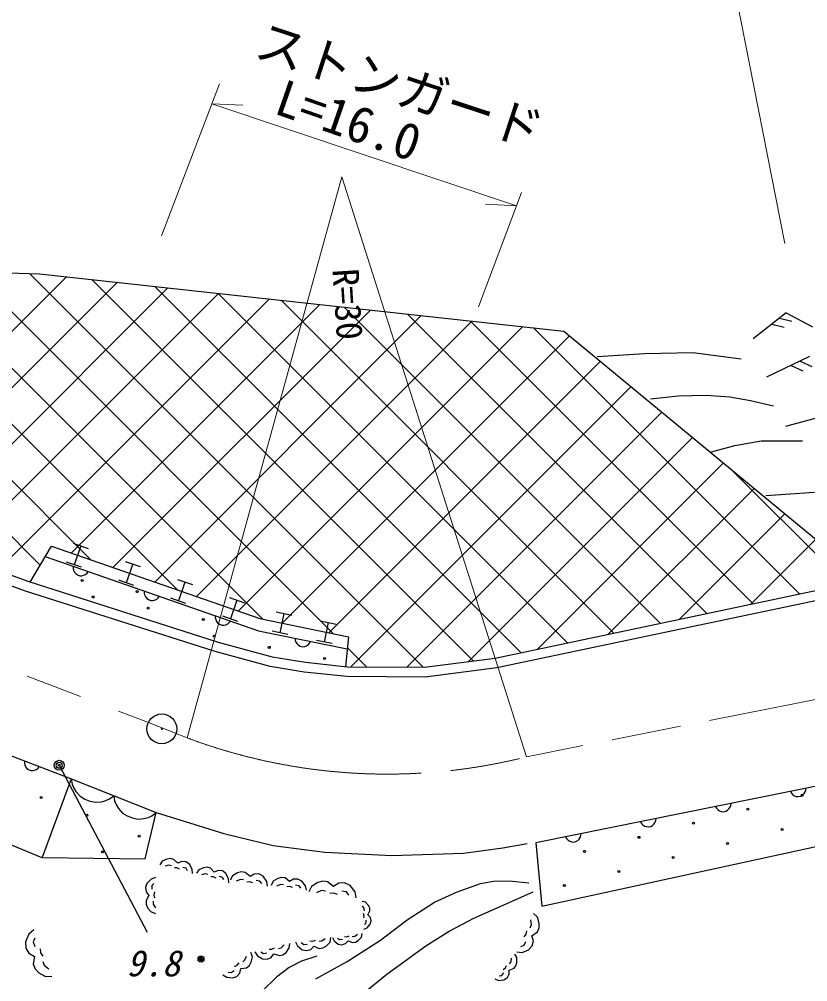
# Model space of a CAD drawing. Units: millimetres, scale not verified. Extents: x 40000 to 680000, y 20000 to 380000.
# Drawn here: x 457960 to 497644, y 260197 to 308622 of the extents above; entities that cross this region are included whole.
import ezdxf
from ezdxf.enums import TextEntityAlignment as Align

# ---------------------------------------------------------------- set-up
doc = ezdxf.new("R2010")
doc.units = ezdxf.units.MM
doc.header["$LTSCALE"] = 1000
doc.linetypes.add('CHAIN', pattern=[18.5, 12, -1.5, 3.5, -1.5])
for name, color, linetype, lineweight in [('M-BGD', 7, 'Continuous', 25), ('M-BMK', 2, 'CHAIN', 13), ('M-BMK-SRVR', 3, 'Continuous', 25), ('M-STR-HTXT', 7, 'Continuous', 13), ('M-STR-STRC', 7, 'Continuous', 25)]:
    doc.layers.add(name, color=color, linetype=linetype, lineweight=lineweight)
doc.styles.add('ＭＳ ゴシック', font='')
doc.styles.get('ＭＳ ゴシック').set_extended_font_data('MS Gothic')

msp = doc.modelspace()

# ---------------------------------------------------------------- linework, layer by layer
at = {"layer": 'M-BGD'}
for p, q in [((446764, 296233), (461586, 281410)), ((446764, 296233), (458971, 295813)), ((449693, 296132), (465917, 279908)), ((452622, 296031), (470215, 278438)), ((455551, 295931), (473779, 277703)), ((460337, 295664), (448637, 283964)), ((458480, 295830), (478284, 276026)), ((458971, 295813), (485360, 292924)), ((461615, 295524), (480803, 276335)), ((417583, 295298), (458434, 280327)), ((444964, 295204), (458984, 281184)), ((462886, 295385), (450700, 283198)), ((465435, 295105), (452762, 282432)), ((464791, 295176), (483216, 276750)), ((458272, 279854), (417411, 294828)), ((467985, 294826), (454825, 281667)), ((470534, 294547), (456888, 280901)), ((467967, 294828), (485551, 277244)), ((471143, 294480), (487887, 277737)), ((473083, 294268), (460576, 281760)), ((475632, 293989), (462676, 281032)), ((474319, 294133), (490222, 278230)), ((478182, 293710), (464776, 280304)), ((477496, 293785), (492557, 278723)), ((496565, 293853), (494899, 292547)), ((496223, 293585), (496846, 293438)), ((496565, 293853), (497885, 293140)), ((480731, 293431), (466876, 279575)), ((483280, 293151), (468976, 278847)), ((480672, 293437), (494892, 279217)), ((483848, 293089), (497227, 279710)), ((495829, 293276), (496452, 293130)), ((485645, 292688), (471194, 278236)), ((485360, 292924), (500532, 280408)), ((497735, 291647), (495574, 290612)), ((487195, 291410), (473538, 277752)), ((496817, 291207), (497393, 290929)), ((497267, 291423), (497844, 291145)), ((488745, 290131), (474670, 276056)), ((490295, 288853), (477475, 276033)), ((498681, 288721), (496520, 288135)), ((491845, 287574), (480578, 276307)), ((493395, 286296), (484020, 276920)), ((493825, 285941), (499563, 280203)), ((481920, 276477), (522173, 284979)), ((494945, 285017), (487605, 277678)), ((495528, 284663), (497990, 284825)), ((522270, 284489), (482004, 275983)), ((496495, 283738), (491191, 278435)), ((498045, 282460), (494777, 279192)), ((458510, 280303), (459576, 282107)), ((459576, 282107), (470064, 278469)), ((460673, 282256), (461429, 281994)), ((461051, 282125), (460723, 281180)), ((459269, 281587), (469994, 277855)), ((461101, 281049), (460345, 281311)), ((460679, 281097), (460677, 280996)), ((460677, 280996), (460696, 280904)), ((460696, 280904), (460746, 280802)), ((463295, 281346), (464051, 281084)), ((463673, 281215), (463345, 280271)), ((460746, 280802), (460805, 280731)), ((460805, 280731), (460886, 280669)), ((460886, 280669), (461006, 280627)), ((461006, 280627), (461108, 280626)), ((461108, 280626), (461199, 280645)), ((461199, 280645), (461301, 280694)), ((461301, 280694), (461372, 280754)), ((461372, 280754), (461434, 280834)), ((463723, 280139), (462967, 280402)), ((465917, 280437), (466673, 280175)), ((434540, 280323), (460534, 270423)), ((458434, 280327), (467969, 277286)), ((466295, 280306), (465967, 279361)), ((467827, 276807), (458272, 279854)), ((464253, 279853), (464252, 279752)), ((464252, 279752), (464271, 279660)), ((464271, 279660), (464320, 279558)), ((464320, 279558), (464380, 279487)), ((464380, 279487), (464460, 279425)), ((464460, 279425), (464581, 279383)), ((464774, 279401), (464876, 279450)), ((464876, 279450), (464947, 279510)), ((464947, 279510), (465009, 279590)), ((466345, 279230), (465590, 279492)), ((468539, 279527), (469295, 279265)), ((464581, 279383), (464682, 279382)), ((464682, 279382), (464774, 279401)), ((468917, 279396), (468590, 278452)), ((467828, 278609), (467827, 278507)), ((467827, 278507), (467846, 278416)), ((468967, 278321), (468212, 278583)), ((470064, 278469), (474529, 277548)), ((470890, 278809), (471673, 278648)), ((471282, 278729), (471080, 277749)), ((467846, 278416), (467895, 278314)), ((467895, 278314), (467955, 278243)), ((467955, 278243), (468035, 278181)), ((468035, 278181), (468156, 278139)), ((468156, 278139), (468257, 278137)), ((468257, 278137), (468349, 278156)), ((468349, 278156), (468451, 278206)), ((468451, 278206), (468522, 278265)), ((468522, 278265), (468584, 278346)), ((473122, 278349), (473906, 278187)), ((473514, 278268), (473312, 277289)), ((431629, 277943), (459096, 266440)), ((469994, 277855), (474471, 276939)), ((471471, 277668), (470688, 277830)), ((471840, 277477), (471853, 277377)), ((474529, 277548), (474387, 276058)), ((467969, 277286), (470692, 276542)), ((471853, 277377), (471884, 277289)), ((471884, 277289), (471946, 277194)), ((471946, 277194), (472015, 277131)), ((472015, 277131), (472102, 277081)), ((472102, 277081), (472228, 277055)), ((472228, 277055), (472328, 277067)), ((472328, 277067), (472416, 277098)), ((472416, 277098), (472511, 277161)), ((472511, 277161), (472574, 277229)), ((472574, 277229), (472624, 277317)), ((473704, 277208), (472920, 277369)), ((474477, 277004), (475432, 276049)), ((470586, 276052), (467827, 276807)), ((470692, 276542), (472362, 276271)), ((472296, 275775), (470586, 276052)), ((472362, 276271), (474483, 276048)), ((474483, 276048), (478355, 276025)), ((478355, 276025), (481920, 276477)), ((474456, 275548), (472296, 275775)), ((478385, 275525), (474456, 275548)), ((482004, 275983), (478385, 275525)), ((484262, 264001), (537549, 275606)), ((520919, 274644), (483961, 267188)), ((458222, 271303), (458218, 271202)), ((458218, 271202), (458235, 271110)), ((458235, 271110), (458281, 271007)), ((458281, 271007), (458339, 270933)), ((458339, 270933), (458417, 270869)), ((458417, 270869), (458537, 270824)), ((458537, 270824), (458638, 270819)), ((458638, 270819), (458729, 270836)), ((458729, 270836), (458833, 270882)), ((458833, 270882), (458906, 270940)), ((458906, 270940), (458970, 271018)), ((460575, 270406), (459120, 266440)), ((460534, 270423), (464848, 268708)), ((460575, 270406), (460618, 270142)), ((460618, 270142), (460695, 269963)), ((460695, 269963), (460815, 269766)), ((460815, 269766), (461021, 269536)), ((496769, 269774), (496819, 269687)), ((497447, 269650), (497509, 269744)), ((497509, 269744), (497541, 269832)), ((497541, 269832), (497553, 269933)), ((461021, 269536), (461260, 269391)), ((461260, 269391), (461517, 269290)), ((461517, 269290), (461790, 269230)), ((461790, 269230), (462098, 269257)), ((462098, 269257), (462320, 269317)), ((462320, 269317), (462499, 269394)), ((462499, 269394), (462712, 269557)), ((462712, 269557), (462755, 269292)), ((462755, 269292), (462833, 269113)), ((496819, 269687), (496882, 269618)), ((496882, 269618), (496976, 269555)), ((496976, 269555), (497064, 269524)), ((497064, 269524), (497165, 269512)), ((497165, 269512), (497290, 269537)), ((497290, 269537), (497378, 269587)), ((497378, 269587), (497447, 269650)), ((462833, 269113), (462953, 268917)), ((462953, 268917), (463158, 268687)), ((492998, 269013), (493048, 268925)), ((493048, 268925), (493111, 268856)), ((493111, 268856), (493205, 268794)), ((493205, 268794), (493293, 268762)), ((493293, 268762), (493393, 268750)), ((493393, 268750), (493519, 268775)), ((493519, 268775), (493607, 268826)), ((493607, 268826), (493676, 268889)), ((493676, 268889), (493738, 268983)), ((493738, 268983), (493769, 269071)), ((493769, 269071), (493782, 269171)), ((463158, 268687), (463398, 268542)), ((463398, 268542), (463654, 268440)), ((463654, 268440), (463928, 268381)), ((463928, 268381), (464235, 268407)), ((464235, 268407), (464457, 268467)), ((464295, 266385), (464848, 268708)), ((464457, 268467), (464636, 268545)), ((464636, 268545), (464849, 268707)), ((464848, 268708), (468256, 267657)), ((489967, 268221), (489998, 268309)), ((489998, 268309), (490010, 268409)), ((489226, 268251), (489277, 268163)), ((489277, 268163), (489340, 268094)), ((489340, 268094), (489434, 268032)), ((489434, 268032), (489522, 268001)), ((489522, 268001), (489622, 267988)), ((489622, 267988), (489748, 268014)), ((489748, 268014), (489835, 268064)), ((489835, 268064), (489904, 268127)), ((489904, 268127), (489967, 268221)), ((468256, 267657), (470745, 267049)), ((485455, 267489), (485505, 267402)), ((485505, 267402), (485568, 267333)), ((485568, 267333), (485663, 267270)), ((486064, 267302), (486133, 267365)), ((486133, 267365), (486196, 267459)), ((486196, 267459), (486227, 267547)), ((486227, 267547), (486239, 267648)), ((470745, 267049), (473344, 266717)), ((480311, 266662), (482302, 266938)), ((482302, 266938), (483519, 267159)), ((483961, 267188), (484262, 264001)), ((485663, 267270), (485750, 267239)), ((485750, 267239), (485851, 267227)), ((485851, 267227), (485976, 267252)), ((485976, 267252), (486064, 267302)), ((459096, 266440), (464295, 266385)), ((465393, 266372), (465153, 266260)), ((465575, 266395), (465393, 266372)), ((465740, 266351), (465575, 266395)), ((465935, 266159), (465740, 266351)), ((473344, 266717), (476718, 266551)), ((476718, 266551), (480311, 266662)), ((465153, 266260), (465035, 266080)), ((465489, 266066), (465298, 266010)), ((465620, 266031), (465489, 266066)), ((465907, 265920), (465767, 265922)), ((466030, 265853), (465907, 265920)), ((466134, 266248), (465935, 266159)), ((466340, 266229), (466134, 266248)), ((466361, 265907), (466196, 265950)), ((466520, 266111), (466340, 266229)), ((466433, 265782), (466361, 265907)), ((466665, 265862), (466520, 266111)), ((466679, 265647), (466665, 265862)), ((467238, 265936), (466995, 265830)), ((467420, 265954), (467238, 265936)), ((467583, 265907), (467420, 265954)), ((467774, 265710), (467583, 265907)), ((464810, 265435), (464594, 265363)), ((466995, 265830), (466873, 265653)), ((467325, 265628), (467134, 265577)), ((467456, 265590), (467325, 265628)), ((467741, 265472), (467600, 265477)), ((467862, 265402), (467741, 265472)), ((467975, 265793), (467774, 265710)), ((468181, 265769), (467975, 265793)), ((468193, 265447), (468030, 265494)), ((468358, 265647), (468181, 265769)), ((468263, 265321), (468193, 265447)), ((468497, 265395), (468358, 265647)), ((468505, 265180), (468497, 265395)), ((468694, 265522), (468583, 265308)), ((468949, 265674), (468694, 265522)), ((469148, 265719), (468949, 265674)), ((469336, 265689), (469148, 265719)), ((469575, 265497), (469336, 265689)), ((469786, 265617), (469575, 265497)), ((470017, 265619), (469786, 265617)), ((470231, 265508), (470017, 265619)), ((470420, 265247), (470231, 265508)), ((470970, 265399), (470731, 265250)), ((471158, 265445), (470970, 265399)), ((471337, 265420), (471158, 265445)), ((471566, 265243), (471337, 265420)), ((464378, 265147), (464306, 264931)), ((464306, 264931), (464342, 264715)), ((464594, 265363), (464378, 265147)), ((464738, 265147), (464630, 265039)), ((464630, 265039), (464630, 264859)), ((469089, 265343), (468883, 265261)), ((469239, 265320), (469089, 265343)), ((469570, 265228), (469414, 265215)), ((469715, 265167), (469570, 265228)), ((470076, 265263), (469889, 265293)), ((470171, 265133), (470076, 265263)), ((470459, 265010), (470420, 265247)), ((470731, 265250), (470630, 265046)), ((471109, 265089), (470915, 265007)), ((471251, 265069), (471109, 265089)), ((471567, 264988), (471420, 264973)), ((471764, 265361), (471566, 265243)), ((471705, 264933), (471567, 264988)), ((471983, 265366), (471764, 265361)), ((472046, 265031), (471867, 265055)), ((472187, 265265), (471983, 265366)), ((472138, 264909), (472046, 265031)), ((472371, 265021), (472187, 265265)), ((472413, 264798), (472371, 265021)), ((472670, 264992), (472538, 264718)), ((472986, 265194), (472670, 264992)), ((473236, 265259), (472986, 265194)), ((473474, 265228), (473236, 265259)), ((473783, 264995), (473474, 265228)), ((474045, 265156), (473783, 264995)), ((474337, 265167), (474045, 265156)), ((474611, 265035), (474337, 265167)), ((474860, 264713), (474611, 265035)), ((464342, 264715), (464486, 264535)), ((464486, 264535), (464342, 264283)), ((464774, 264715), (464738, 264571)), ((464738, 264571), (464774, 264427)), ((473175, 264782), (472919, 264670)), ((473366, 264758), (473175, 264782)), ((473788, 264656), (473592, 264633)), ((473972, 264584), (473788, 264656)), ((474425, 264720), (474187, 264750)), ((474550, 264559), (474425, 264720)), ((474919, 264415), (474860, 264713)), ((464342, 264283), (464342, 264103)), ((464342, 264103), (464414, 263923)), ((464414, 263923), (464594, 263707)), ((464702, 264247), (464702, 264103)), ((464702, 264103), (464810, 263923)), ((475390, 264195), (475219, 264241)), ((475324, 263883), (475232, 264018)), ((475539, 264036), (475390, 264195)), ((475603, 263899), (475539, 264036)), ((464594, 263707), (464810, 263635)), ((475317, 263518), (475283, 263628)), ((475296, 263405), (475317, 263518)), ((475331, 263771), (475324, 263883)), ((475511, 263557), (475612, 263760)), ((475631, 263424), (475511, 263557)), ((475612, 263760), (475603, 263899)), ((484035, 263445), (483837, 263623)), ((484127, 263131), (484035, 263445)), ((475344, 263071), (475423, 263160)), ((475423, 263160), (475414, 263299)), ((475465, 262910), (475623, 263087)), ((475623, 263087), (475669, 263258)), ((475669, 263258), (475631, 263424)), ((483668, 262918), (483735, 263072)), ((483735, 263072), (483703, 263315)), ((484120, 262905), (484127, 263131)), ((458446, 262599), (458275, 262211)), ((458689, 262801), (458446, 262599)), ((474328, 262472), (474451, 262459)), ((474451, 262459), (474566, 262505)), ((474722, 262466), (474841, 262483)), ((474841, 262483), (474978, 262593)), ((475181, 262439), (475215, 262626)), ((475301, 262844), (475465, 262910)), ((483373, 262451), (483479, 262588)), ((483479, 262588), (483507, 262759)), ((483765, 262509), (484036, 262712)), ((483835, 262250), (483765, 262509)), ((484036, 262712), (484120, 262905)), ((458275, 262211), (458291, 261895)), ((458741, 262392), (458656, 262198)), ((458656, 262198), (458746, 261965)), ((471142, 261908), (471291, 262055)), ((471552, 261897), (471571, 262124)), ((471861, 262207), (471957, 262001)), ((471957, 262001), (472197, 261811)), ((472155, 262169), (472275, 262074)), ((472275, 262074), (472454, 262095)), ((472580, 262254), (472727, 262235)), ((472630, 261825), (472792, 261989)), ((472727, 262235), (472866, 262287)), ((472792, 261989), (473059, 261875)), ((473053, 262237), (473196, 262253)), ((473196, 262253), (473363, 262381)), ((473238, 261896), (473408, 261988)), ((473408, 261988), (473602, 262192)), ((473602, 262192), (473649, 262415)), ((473730, 262419), (473814, 262249)), ((473814, 262249), (474017, 262096)), ((473975, 262393), (474077, 262316)), ((474017, 262096), (474203, 262061)), ((474077, 262316), (474226, 262337)), ((474203, 262061), (474377, 262115)), ((474377, 262115), (474510, 262255)), ((474510, 262255), (474734, 262165)), ((474734, 262165), (474883, 262186)), ((474883, 262186), (475023, 262266)), ((475023, 262266), (475181, 262439)), ((483211, 261972), (483377, 262037)), ((483377, 262037), (483460, 262230)), ((483596, 261804), (483774, 262002)), ((483774, 262002), (483835, 262250)), ((458291, 261895), (458446, 261634)), ((458446, 261634), (458723, 261473)), ((459005, 261851), (459031, 261647)), ((459031, 261647), (459150, 261479)), ((469696, 261456), (469618, 261670)), ((469822, 261697), (469943, 261504)), ((469943, 261504), (470204, 261346)), ((470119, 261695), (470249, 261616)), ((470249, 261616), (470424, 261659)), ((470530, 261833), (470679, 261832)), ((470632, 261413), (470773, 261596)), ((470679, 261832), (470810, 261901)), ((470773, 261596), (471052, 261515)), ((471002, 261874), (471142, 261908)), ((471052, 261515), (471227, 261558)), ((471227, 261558), (471385, 261671)), ((471385, 261671), (471552, 261897)), ((472197, 261811), (472420, 261764)), ((472420, 261764), (472630, 261825)), ((473059, 261875), (473238, 261896)), ((483005, 261418), (482895, 261587)), ((483000, 261697), (483264, 261674)), ((483264, 261674), (483596, 261804)), ((458723, 261473), (458663, 261075)), ((458663, 261075), (458754, 260842)), ((459148, 261209), (459220, 261023)), ((459220, 261023), (459450, 260844)), ((468794, 260970), (468930, 261031)), ((468930, 261031), (469020, 261149)), ((469206, 261205), (469318, 261294)), ((469318, 261294), (469392, 261491)), ((469401, 260900), (469542, 261012)), ((469542, 261012), (469639, 261181)), ((469639, 261181), (469696, 261456)), ((470204, 261346), (470431, 261327)), ((470431, 261327), (470632, 261413)), ((482425, 260898), (482480, 261018)), ((482630, 261103), (482710, 261203)), ((482710, 261203), (482735, 261388)), ((482960, 261003), (483010, 261168)), ((483010, 261168), (483005, 261418)), ((458754, 260842), (458938, 260645)), ((458938, 260645), (459280, 260456)), ((468208, 260550), (468399, 260426)), ((468478, 260673), (468630, 260656)), ((468630, 260656), (468771, 260768)), ((468916, 260469), (469063, 260632)), ((469063, 260632), (469114, 260856)), ((469114, 260856), (469401, 260900)), ((482240, 260513), (482340, 260638)), ((482320, 260818), (482425, 260898)), ((482525, 260408), (482620, 260578)), ((482620, 260783), (482860, 260878)), ((482620, 260578), (482620, 260783)), ((482860, 260878), (482960, 261003)), ((459280, 260456), (459595, 260471)), ((468399, 260426), (468702, 260391)), ((468702, 260391), (468916, 260469)), ((481896, 260338), (482085, 260268)), ((482085, 260268), (482355, 260298)), ((482105, 260498), (482240, 260513)), ((482355, 260298), (482525, 260408))]:
    msp.add_line(p, q, dxfattribs=at)
for points in [[(487041, 291660), (489436, 291810), (491867, 291860), (494297, 291531)], [(489730, 289522), (491124, 289668), (492527, 289714), (493725, 289621), (494757, 289441), (495917, 289166)], [(492807, 286866), (493972, 287177), (495305, 287405), (497375, 287417)], [(472887, 260337), (474461, 261218), (476148, 262290), (477484, 263309), (478866, 264200), (479961, 264699), (481181, 265134), (481823, 265261), (482617, 265276), (483602, 265170)], [(474574, 259060), (476468, 260579), (478416, 261997), (479599, 262738), (480830, 263390), (483830, 264714)], [(472933, 261477), (472167, 261234), (471537, 260917), (470900, 260427), (470185, 259725), (468618, 257989), (466960, 256325), (466459, 255985), (465724, 255658), (464452, 255458)]]:
    msp.add_lwpolyline(points, dxfattribs=at)
for centre, radius in [((461129, 280390), 50), ((461680, 279555), 50), ((463900, 279823), 50), ((464451, 278989), 50), ((467223, 278422), 50), ((467774, 277587), 50), ((470545, 277021), 50), ((473316, 276454), 50), ((459067, 269468), 50), ((497366, 269580), 50), ((494627, 268874), 50), ((461366, 268570), 50), ((491888, 268169), 50), ((496350, 267858), 50), ((463995, 267525), 50), ((489149, 267463), 50), ((493611, 267152), 50), ((462158, 266733), 50), ((486410, 266757), 50), ((490872, 266446), 50), ((488133, 265740), 50), ((485394, 265035), 50), ((467107, 261339), 150), ((467107, 261339), 90), ((467107, 261339), 30)]:
    msp.add_circle(centre, radius, dxfattribs=at)
at = {"layer": 'M-BMK'}
for p, q in [((406521, 295373), (461036, 274543)), ((522623, 279281), (483494, 271515)), ((462950, 273812), (464457, 273236)), ((464457, 273236), (466409, 272467))]:
    msp.add_line(p, q, dxfattribs=at)
msp.add_arc((476477, 299344), 28701, 249.4657, 284.1536, dxfattribs=at)
at = {"layer": 'M-BMK-SRVR'}
for radius in [750, 30]:
    msp.add_circle((465136, 272918), radius, dxfattribs=at)
at = {"layer": 'M-STR-HTXT'}
for p, q in [((493378, 313116), (496483, 297337)), ((468040, 305376), (465118, 297720)), ((467656, 304370), (469212, 304292)), ((467656, 304370), (482988, 299237)), ((466409, 272467), (474189, 300686)), ((474189, 300686), (483494, 271515)), ((483243, 299911), (481070, 294161)), ((482988, 299237), (481433, 299315))]:
    msp.add_line(p, q, dxfattribs=at)
at = {"layer": 'M-STR-STRC'}
msp.add_line((459971, 271088), (464402, 262692), dxfattribs=at)
for radius in [250, 150, 50]:
    msp.add_circle((459971, 271088), radius, dxfattribs=at)

# ---------------------------------------------------------------- texts
at = {"layer": 'M-BGD', "style": 'ＭＳ ゴシック', "oblique": 15}
msp.add_text('9.8', height=1320, dxfattribs=at).set_placement((463352, 260072), align=Align.BOTTOM_LEFT)
at = {"layer": 'M-STR-HTXT', "style": 'ＭＳ ゴシック'}
for s, height, rotation, p in [('ストンガード', 1833, 341.8, (469529, 306243)), ('L=16.0', 1833, 340.8, (470524, 303384)), ('R=30', 1320, 273.7, (473325, 296014))]:
    msp.add_text(s, height=height, rotation=rotation, dxfattribs=at).set_placement(p, align=Align.BOTTOM_LEFT)

doc.saveas('drawing.dxf')
